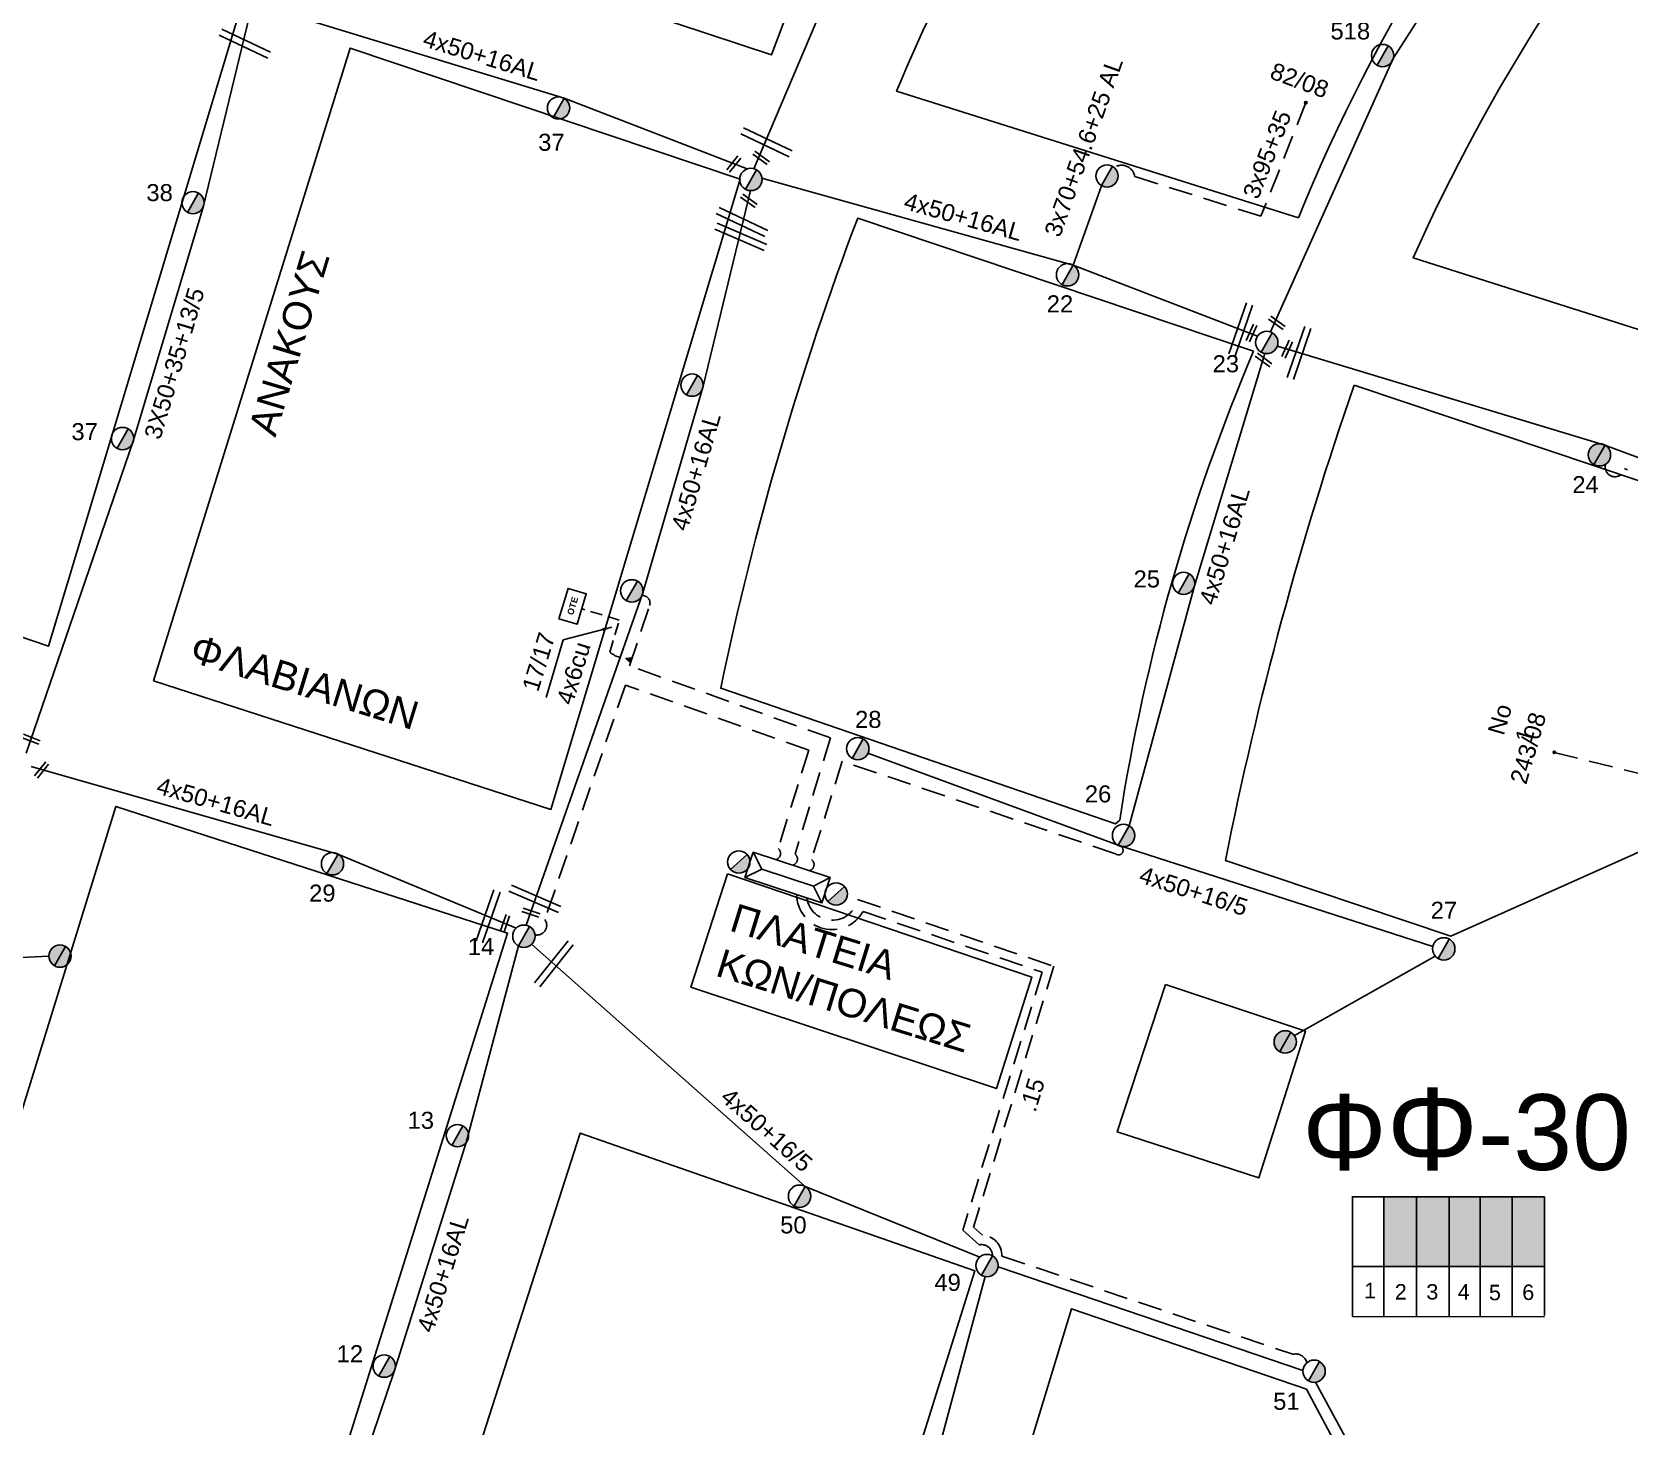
# Model space of a CAD drawing. Header units: millimetres. Extents: x 1091 to 3521, y 1177 to 2968.
# Drawn here: x 1449.9 to 1618.6, y 2172.8 to 2320.1 of the extents above; entities that cross this region are included whole.
import ezdxf
from ezdxf.enums import TextEntityAlignment as Align

# ---------------------------------------------------------------- set-up
doc = ezdxf.new("R2010")
doc.units = ezdxf.units.MM
doc.linetypes.add('DASHED', pattern=[19.05, 12.7, -6.35])
for name, color, linetype, lineweight in [('16x16AL', 7, 'Continuous', 30), ('2x16', 7, 'Continuous', 30), ('3x150+50', 7, 'Continuous', 30), ('3X50+35+13_5', 7, 'Continuous', 30), ('3x95+35', 7, 'Continuous', 30), ('4x50+16_5', 7, 'Continuous', 30), ('Άγνωστα', 7, 'Continuous', 30), ('Γυμνά εναέρια ΧΤ και ΦΟΠ (3Φ)   4x50+16AL', 7, 'Continuous', 30), ('Καλώδια ΧΤ   3x150+50CU', 7, 'DASHED', 30), ('Συνεστραμμένα ΧΤ   3x70+54.6+25 AL', 7, 'SYN_LINE', 30), ('Υπόγεια Καλώδια Δικτύου ΧΤ   .15', 7, 'DASHED', 30), ('Υπόγεια καλώδια Παροχών ΧΤ   4x50AL', 7, 'DASHED', 30), ('Υπόγεια καλώδια Παροχών ΧΤ   4x6', 7, 'DASHED', 30)]:
    doc.layers.add(name, color=color, linetype=linetype, lineweight=lineweight)
for name, color, linetype in [('Pillar OTE', 7, 'Continuous'), ('TEXT ΚΑΛΩΔΙΩΝ', 7, 'Continuous'), ('ΑΓΝΩΣΤΟ ΕΝΑΕΡΙΟ ΚΑΛΩΔΙΟ', 7, 'Continuous'), ('ΑΓΝΩΣΤΟ ΥΠΟΓΕΙΟ ΚΑΛΩΔΙΟ', 7, 'DASHED'), ('Επιγραφές - Σχήματα', 7, 'Continuous'), ('Μηχανική τομή', 7, 'Continuous'), ('Στύλος Ξύλινος', 7, 'Continuous'), ('Στύλος Ξύλινος @ 1', 7, 'Continuous'), ('Στύλος ΦΜ', 7, 'Continuous'), ('Στύλος ΦΜ @ 1', 7, 'Continuous'), ('Συνδέσεις', 7, 'Continuous'), ('Τομή', 7, 'Continuous'), ('Υποσταθμός εναέριος 2 στύλων', 7, 'Continuous'), ('Υποσταθμός πόλεως', 7, 'Continuous'), ('Υπόβαθρο ΔΕΗ', 7, 'Continuous')]:
    doc.layers.add(name, color=color, linetype=linetype)
doc.styles.add('arial', font='arial.ttf')
doc.styles.get("Standard").update_dxf_attribs({"font": 'arial.ttf', "height": 1.8})
doc.linetypes.add('SYN_LINE', pattern='A,0.5,-0.0001,["/\\/\\/\\/",Standard,S=0.1,R=0,X=0,Y=-0.05],-0.25', length=0.7501)
doc.dimstyles.new('ISO-25', dxfattribs={"dimtxt": 2.5, "dimasz": 2.5, "dimexe": 1.25, "dimexo": 0.625, "dimtad": 1, "dimtxsty": 'Standard', "dimcen": 2.5, "dimadec": 0, "dimazin": 0, "dimtfac": 1, "dimtmove": 0, "dimatfit": 3, "dimfxl": 1, "dimarcsym": 0})

# ---------------------------------------------------------------- blocks, each defined once
blk = doc.blocks.new('ΥΠΑΡΧΩΝ ΤΣΙΜΕΝΤΕΝΙΟΣ ΣΤΥΛΟΣ')
at = {"layer": 'Στύλος ΦΜ'}
blk.add_hatch(color=7, dxfattribs=at).paths.add_polyline_path([(-1.29, -2.28, 0.574793), (2.62, 0, 0.268822), (1.3, 2.27)])
at = {"layer": 'Στύλος ΦΜ', "color": 7}
blk.add_line((-1.29, -2.28), (1.3, 2.27), dxfattribs=at)
blk.add_circle((0, 0), 2.62, dxfattribs=at)
at = {"layer": 'Στύλος ΦΜ', "flags": 4}
for tag, p in [('ΑΡΙΘΜΟΣ', (-4.68, 8.05)), ('ΤΥΠΟΣ', (-4.91, 3.03))]:
    blk.add_attdef(tag, p, '', height=4, dxfattribs=at)
blk = doc.blocks.new('ΥΠΑΡΧΩΝ ΞΥΛΙΝΟΣ ΣΤΥΛΟΣ')
at = {"layer": 'Στύλος Ξύλινος'}
h = blk.add_hatch(color=7, dxfattribs=at)
h.paths.add_polyline_path([(-2.62, 0, 0.270008), (-1.29, -2.28), (1.3, 2.27, 0.576266)])
h.paths.add_polyline_path([(-1.29, -2.28, 0.574793), (2.62, 0, 0.268822), (1.3, 2.27)])
at = {"layer": 'Στύλος Ξύλινος', "color": 7}
blk.add_line((-1.29, -2.28), (1.3, 2.27), dxfattribs=at)
blk.add_circle((0, 0), 2.62, dxfattribs=at)
at = {"layer": 'Στύλος Ξύλινος', "color": 1, "flags": 4}
for tag, p in [('ΑΡΙΘΜΟΣ', (-4.91, 8.6)), ('ΤΥΠΟΣ', (-4.85, 3.39))]:
    blk.add_attdef(tag, p, '', height=4, dxfattribs=at)
blk = doc.blocks.new('ΥΠΟΣΤΑΘΜΟΣ ΕΝΑΕΡΙΟΣ ΕΠΙ 2 ΣΤΥΛΩΝ')
at = {"layer": 'Υποσταθμός εναέριος 2 στύλων', "linetype": 'Continuous'}
for points in [[(-11.97, -2.11, 0.574793), (-8.45, -0.07, 0.268822), (-9.64, 1.98)], [(9.68, -2.15, 0.574793), (13.19, -0.1, 0.268822), (12.01, 1.95)]]:
    blk.add_hatch(color=256, dxfattribs=at).paths.add_polyline_path(points)
for p, q in [((-11.97, -2.11), (-9.64, 1.98)), ((9.68, -2.15), (12.01, 1.95))]:
    blk.add_line(p, q, dxfattribs=at)
for centre in [(-10.81, -0.07), (10.84, -0.1)]:
    blk.add_circle(centre, 2.36, dxfattribs=at)
at = {"layer": 'Υποσταθμός πόλεως', "linetype": 'Continuous', "ltscale": 40}
blk.add_lwpolyline([(-8.57, 2.82), (8.57, 2.82), (8.57, -2.82), (-8.57, -2.82)], close=True, dxfattribs=at)
for points in [[(-5.75, 0), (-8.57, 2.82)], [(-8.57, -2.82), (-5.75, 0)], [(-5.75, 0), (5.75, 0)], [(5.75, 0), (8.57, 2.82)], [(8.57, -2.82), (5.75, 0)]]:
    blk.add_lwpolyline(points, dxfattribs=at)
at = {"layer": 'Υποσταθμός εναέριος 2 στύλων', "ltscale": 40, "flags": 1}
for tag, p in [('ΜΕΤΑΣΧΗΜΑΤΙΣΜΟΣ', (14.09, 2.51)), ('ΙΣΧΥΣ', (14.07, -0.28)), ('ΑΡΙΘΜΟΣ', (14.19, -3))]:
    blk.add_attdef(tag, p, '', height=1.8, dxfattribs=at)
blk = doc.blocks.new('_ΣΥΝΔΕΣΗ')
at = {"layer": 'Συνδέσεις', "linetype": 'SYN_LINE', "ltscale": 40}
blk.add_hatch(color=256, dxfattribs=at).paths.add_polyline_path([(0.5, -0.01, 1), (-0.5, -0.01, 1)])
at = {"layer": 'Συνδέσεις'}
blk.add_circle((0, -0.01), 0.5, dxfattribs=at)
blk = doc.blocks.new('ΤΟΜΗ')
at = {"layer": 'Τομή', "ltscale": 40}
for p, q in [((11.33, -0.65), (-11.4, -0.65)), ((11.33, -3.42), (-11.4, -3.42))]:
    blk.add_line(p, q, dxfattribs=at)
blk = doc.blocks.new('ΜΗΧΑΝΙΚΗ ΤΟΜΗ')
at = {"layer": 'Μηχανική τομή', "ltscale": 40}
for p, q in [((-3.79, 1.21), (3.79, 1.21)), ((3.79, -0.34), (-3.79, -0.34))]:
    blk.add_line(p, q, dxfattribs=at)
blk = doc.blocks.new('PILLAR ΟΤΕ')
at = {"layer": 'Pillar OTE', "ltscale": 40}
blk.add_lwpolyline([(-3.31, 2.02), (3.39, 2.02), (3.39, -1.99), (-3.31, -1.99)], close=True, dxfattribs=at)
at = {"layer": 'Pillar OTE', "insert": (-1.81, 0.71), "char_height": 1.3575, "width": 109.961, "attachment_point": 1}
blk.add_mtext('{\\fArial|b1|i0|c161|p34;OTE}', dxfattribs=at)

msp = doc.modelspace()

# ---------------------------------------------------------------- hatches: boundary and pattern name
at = {"layer": 'Pillar OTE', "ltscale": 40}
h = msp.add_hatch(color=256, dxfattribs=at)
h.dxf.hatch_style = 1
h.paths.add_polyline_path([(1513.27, 2253.99), (1512.62, 2253.93), (1513.09, 2253.46)])
at = {"layer": 'Καλώδια ΧΤ   3x150+50CU', "linetype": 'DASHED', "lineweight": -3, "ltscale": 0.2}
h = msp.add_hatch(color=5, dxfattribs=at)
h.dxf.hatch_style = 1
h.paths.add_polyline_path([(1596.13, 2197.06), (1592.69, 2197.06), (1592.69, 2189.69), (1596.13, 2189.69)])
h = msp.add_hatch(color=2, dxfattribs=at)
h.dxf.hatch_style = 1
h.paths.add_polyline_path([(1599.57, 2197.05), (1596.13, 2197.06), (1596.13, 2189.69), (1599.57, 2189.69)])
h = msp.add_hatch(color=1, dxfattribs=at)
h.dxf.hatch_style = 1
h.paths.add_polyline_path([(1603.01, 2197.05), (1599.57, 2197.05), (1599.57, 2189.69), (1603.01, 2189.69)])
h = msp.add_hatch(color=85, dxfattribs=at)
h.dxf.hatch_style = 1
h.paths.add_polyline_path([(1606.3, 2197.05), (1602.86, 2197.05), (1602.86, 2189.69), (1606.3, 2189.69)])
h = msp.add_hatch(color=30, dxfattribs=at)
h.dxf.hatch_style = 1
h.paths.add_polyline_path([(1609.69, 2197.05), (1606.25, 2197.05), (1606.25, 2189.69), (1609.69, 2189.69)])

# ---------------------------------------------------------------- linework, layer by layer
at = {"layer": '16x16AL', "color": 2, "lineweight": -3, "ltscale": 0.1}
msp.add_lwpolyline([(1598.1, 2222.49), (1583.23, 2214.09)], dxfattribs=at)
at = {"layer": '2x16', "color": 2, "lineweight": -3, "ltscale": 0.1}
msp.add_lwpolyline([(1443.56, 2222.08), (1451.65, 2222.47)], dxfattribs=at)
at = {"layer": '3x150+50', "color": 27, "linetype": 'DASHED', "lineweight": -3, "ltscale": 0.2}
msp.add_lwpolyline([(1610.68, 2244), (1628.98, 2239.5), (1636.47, 2267.74), (1618.11, 2273.98, -1.076801), (1616.12, 2274.46, 2.722857)], format="xyb", dxfattribs=at)
at = {"layer": '3X50+35+13_5', "color": 2, "lineweight": -3, "ltscale": 0.1}
msp.add_lwpolyline([(1472.88, 2321.96), (1467.96, 2301.61), (1460.58, 2276.9), (1449.27, 2243.91)], dxfattribs=at)
at = {"layer": '3x95+35', "color": 30, "linetype": 'DASHED', "lineweight": -3, "ltscale": 0.2}
for points in [[(1584.44, 2312.65), (1579.7, 2300.64)], [(1579.7, 2300.64), (1566.38, 2304.83)]]:
    msp.add_lwpolyline(points, dxfattribs=at)
msp.add_arc((1564.97, 2304.61), 1.42, 8.9055, 123.0714, dxfattribs=at)
at = {"layer": '4x50+16_5', "color": 2, "lineweight": -3, "ltscale": 0.1}
msp.add_lwpolyline([(1538.18, 2243.92), (1564.6, 2234.21), (1597.86, 2223.5)], dxfattribs=at)
at = {"layer": '4x50+16_5', "color": 30, "lineweight": -3, "ltscale": 0.1}
for points in [[(1502.65, 2223.73), (1531.54, 2198.14), (1549.99, 2190.69)], [(1551.93, 2189.66), (1584.14, 2178.72)], [(1585.47, 2177.47), (1600.22, 2150.25)]]:
    msp.add_lwpolyline(points, dxfattribs=at)
at = {"layer": 'Pillar OTE', "ltscale": 40}
msp.add_lwpolyline([(1513.09, 2253.46), (1512.62, 2253.93), (1513.27, 2253.99), (1513.09, 2253.46)], dxfattribs=at)
at = {"layer": 'Pillar OTE', "lineweight": -3, "ltscale": 40}
for points in [[(1589.36, 2184.42), (1589.36, 2197.06), (1609.65, 2197.05)], [(1592.69, 2184.41), (1592.69, 2197.06)], [(1596.13, 2184.41), (1596.13, 2197.06)], [(1599.57, 2184.41), (1599.57, 2197.05)], [(1602.86, 2184.4), (1602.86, 2197.05)], [(1606.25, 2184.4), (1606.25, 2197.05)], [(1609.65, 2184.52), (1609.65, 2197.05)], [(1589.36, 2189.7), (1609.65, 2189.68)], [(1609.65, 2184.39), (1609.65, 2184.39), (1589.36, 2184.42)]]:
    msp.add_lwpolyline(points, dxfattribs=at)
at = {"layer": 'ΑΓΝΩΣΤΟ ΕΝΑΕΡΙΟ ΚΑΛΩΔΙΟ', "color": 27, "lineweight": -3, "ltscale": 0.1}
msp.add_lwpolyline([(1581.43, 2286.93), (1616.04, 2276.46), (1651.4, 2263.33)], dxfattribs=at)
at = {"layer": 'ΑΓΝΩΣΤΟ ΕΝΑΕΡΙΟ ΚΑΛΩΔΙΟ', "color": 5, "lineweight": -3, "ltscale": 0.1}
msp.add_lwpolyline([(1535.31, 2138.45), (1543.66, 2162.96), (1550.57, 2188.64)], dxfattribs=at)
at = {"layer": 'ΑΓΝΩΣΤΟ ΥΠΟΓΕΙΟ ΚΑΛΩΔΙΟ', "color": 2, "lineweight": -3, "ltscale": 0.2}
msp.add_lwpolyline([(1564.76, 2234.13, -1.300524), (1564.34, 2233.3), (1535.47, 2243.08), (1532.23, 2232.68, -0.648786), (1531.96, 2231.51, 13.892778)], format="xyb", dxfattribs=at)
at = {"layer": 'Γυμνά εναέρια ΧΤ και ΦΟΠ (3Φ)   4x50+16AL', "color": 62, "lineweight": -3, "ltscale": 0.1}
msp.add_lwpolyline([(1526.13, 2305.66), (1539.2, 2336.43), (1547.65, 2353.94)], dxfattribs=at)
at = {"layer": 'Γυμνά εναέρια ΧΤ και ΦΟΠ (3Φ)   4x50+16AL', "color": 2, "lineweight": -3, "ltscale": 0.1}
for points in [[(1580.71, 2288.42), (1593.68, 2317.29), (1606.9, 2338), (1619.03, 2354.94)], [(1580.1, 2286.15), (1572.68, 2261.59), (1565.76, 2236.25)]]:
    msp.add_lwpolyline(points, dxfattribs=at)
at = {"layer": 'Γυμνά εναέρια ΧΤ και ΦΟΠ (3Φ)   4x50+16AL', "color": 30, "lineweight": -3, "ltscale": 0.1}
for points in [[(1474.33, 2322.79), (1506.09, 2313.1), (1525.43, 2305.64)], [(1526.99, 2304.65), (1559.85, 2295.48), (1579.35, 2287.99)]]:
    msp.add_lwpolyline(points, dxfattribs=at)
at = {"layer": 'Γυμνά εναέρια ΧΤ και ΦΟΠ (3Φ)   4x50+16AL', "color": 1, "lineweight": -3, "ltscale": 0.1}
msp.add_lwpolyline([(1525.77, 2303.35), (1520.78, 2282.71), (1514.4, 2260.85), (1502.07, 2225.74)], dxfattribs=at)
at = {"layer": 'Γυμνά εναέρια ΧΤ και ΦΟΠ (3Φ)   4x50+16AL', "color": 5, "lineweight": -3, "ltscale": 0.1}
msp.add_lwpolyline([(1449.8, 2242.5), (1482.2, 2233.26), (1501.02, 2225.42)], dxfattribs=at)
at = {"layer": 'Γυμνά εναέρια ΧΤ και ΦΟΠ (3Φ)   4x50+16AL', "color": 85, "lineweight": -3, "ltscale": 0.1}
msp.add_lwpolyline([(1501.26, 2223.56), (1495.75, 2202.79), (1488.17, 2178.72), (1480.31, 2155.52)], dxfattribs=at)
at = {"layer": 'Συνεστραμμένα ΧΤ   3x70+54.6+25 AL', "color": 30, "lineweight": -3, "ltscale": 10}
msp.add_lwpolyline([(1559.85, 2295.48), (1562.86, 2303.87)], dxfattribs=at)
at = {"layer": 'Υπόβαθρο ΔΕΗ', "lineweight": -3, "ltscale": 0.1}
for points in [[(1583.65, 2300.48), (1541.21, 2313.87, -0.079026), (1587.99, 2388.6), (1618.2, 2355.79, 0.08519), (1583.65, 2300.48, -2.960108)], [(1487.43, 2331.1), (1528, 2317.7, -0.0523), (1546.28, 2354.94, 0.008667), (1510.93, 2377.91, 0.025008), (1487.43, 2331.1, 0.047357)], [(1660.61, 2310.61), (1627.61, 2345.73, 0.076265), (1595.79, 2296.26), (1640.3, 2282.09, -0.0474), (1660.61, 2310.61, 5.179007)], [(1578.92, 2286.38), (1537.1, 2300.45, 0.039164), (1522.64, 2250.79), (1564.32, 2236.47), (1564.78, 2236.85, -0.062007), (1578.92, 2286.38, -0.070641)], [(1589.53, 2282.79), (1635.3, 2267.43), (1627.48, 2236.97), (1599.76, 2224.6), (1575.95, 2232.59, -0.034136), (1589.53, 2282.79, 1.658563)]]:
    msp.add_lwpolyline(points, format="xyb", dxfattribs=at)
for points in [[(1407.82, 2270.11), (1451.62, 2255.22), (1471.91, 2322.58), (1428.9, 2337.09)], [(1462.71, 2251.55), (1504.7, 2237.99), (1524.67, 2304.55), (1483.5, 2318.41)], [(1437.71, 2170.32), (1458.75, 2238.3), (1500.11, 2224.92), (1478.69, 2156.69)], [(1523.36, 2231.18), (1519.48, 2219.22), (1551.77, 2208.5), (1555.48, 2220.27)], [(1569.63, 2219.48), (1564.52, 2203.92), (1579.47, 2199.05), (1584.4, 2214.57)], [(1491.17, 2152.1), (1507.79, 2203.79), (1549.48, 2189.23), (1533.55, 2138.45)], [(1544.2, 2134.36), (1559.67, 2185.24), (1584.5, 2176.75), (1599.13, 2149.34), (1590.54, 2119.53)]]:
    msp.add_lwpolyline(points, close=True, dxfattribs=at)
msp.add_lwpolyline([(1506, 2255.88), (1504.18, 2249.81)], dxfattribs=at)
at = {"layer": 'Υπόγεια Καλώδια Δικτύου ΧΤ   .15', "color": 1, "lineweight": -3, "ltscale": 0.2}
for points in [[(1534.23, 2245.53), (1512.98, 2253.15), (1515.12, 2259.53, 0.537905), (1514.31, 2260.57, 5.481443)], [(1534.23, 2245.53), (1530.48, 2233.25, -0.648786), (1530.21, 2232.09, 8.508295)]]:
    msp.add_lwpolyline(points, format="xyb", dxfattribs=at)
at = {"layer": 'Υπόγεια Καλώδια Δικτύου ΧΤ   .15', "color": 85, "lineweight": -3, "ltscale": 0.2}
for points in [[(1531.93, 2244.24), (1512.57, 2251.11), (1504.05, 2226.36, -0.681415), (1503.01, 2224.73, 30.118282)], [(1531.93, 2244.24), (1528.69, 2233.84, -0.648786), (1528.42, 2232.67, 8.508295)]]:
    msp.add_lwpolyline(points, format="xyb", dxfattribs=at)
at = {"layer": 'Υπόγεια Καλώδια Δικτύου ΧΤ   .15', "color": 5, "lineweight": -3, "ltscale": 0.2}
msp.add_lwpolyline([(1530.66, 2228.98, 0.768578), (1537.68, 2227.21), (1556.58, 2220.78), (1548.19, 2193.52), (1549.94, 2191.99, -0.481495), (1551.34, 2190.82, -6.378939)], format="xyb", dxfattribs=at)
at = {"layer": 'Υπόγεια Καλώδια Δικτύου ΧΤ   .15', "color": 30, "lineweight": -3, "ltscale": 0.2}
msp.add_lwpolyline([(1531.74, 2228.62, 0.846216), (1537.09, 2228.46), (1557.82, 2221.41), (1549.33, 2193.85), (1550.29, 2193.01, -0.404532), (1552.34, 2190.8), (1583.05, 2180.43, -0.397241), (1584.56, 2179.54)], format="xyb", dxfattribs=at)
at = {"layer": 'Υπόγεια καλώδια Παροχών ΧΤ   4x6', "color": 1, "linetype": 'DASHED', "lineweight": -3, "ltscale": 0.1}
msp.add_lwpolyline([(1512.62, 2253.93, -0.167114), (1510.91, 2254.61), (1511.92, 2257.98), (1507.98, 2259.17)], format="xyb", dxfattribs=at)

# ---------------------------------------------------------------- block references
at = {"layer": 'Pillar OTE', "xscale": 0.5, "yscale": 0.5, "zscale": 0.5, "rotation": 73.30233863647287}
msp.add_blockref('PILLAR ΟΤΕ', (1506.98, 2259.41), dxfattribs=at)
at = {"layer": 'Μηχανική τομή', "lineweight": -3}
for p, xscale, yscale, zscale, rotation in [((1523.92, 2306.23), 0.2499999999999674, 0.2499999999999674, 0.2499999999999674, 231.4920312964588), ((1526.83, 2306.72), 0.2499999999999675, 0.2499999999999675, 0.2499999999999675, 324.0160421484449), ((1525.55, 2302.18), 0.2499999999999675, 0.2499999999999675, 0.2499999999999675, 324.0160421484449), ((1581.32, 2289.3), 0.2499999999999675, 0.2499999999999675, 0.2499999999999675, 324.0160421484449), ((1578.59, 2288.35), 0.2499999999999674, 0.2499999999999674, 0.2499999999999674, 245.5256361879686), ((1579.92, 2285.37), 0.2499999999999675, 0.2499999999999675, 0.2499999999999675, 324.0160421484449), ((1582.37, 2286.64), 0.2499999999999674, 0.2499999999999674, 0.2499999999999674, 245.5256361879686), ((1449.83, 2245.49), 0.2499999999999674, 0.2499999999999674, 0.2499999999999674, 158.2749435541523), ((1450.81, 2242.21), 0.2499999999999674, 0.2499999999999674, 0.2499999999999674, 231.4920312964588), ((1502.55, 2226.98), 0.2499999999999676, 0.2499999999999676, 0.2499999999999676, 341.6176700455887), ((1499.94, 2225.87), 0.2499999999999677, 0.2499999999999677, 0.2499999999999677, 71.28306097681653)]:
    msp.add_blockref('ΜΗΧΑΝΙΚΗ ΤΟΜΗ', p, dxfattribs=dict(at, xscale=xscale, yscale=yscale, zscale=zscale, rotation=rotation))
at = {"layer": 'Στύλος Ξύλινος @ 1', "lineweight": -3, "ltscale": 40}
ref = msp.add_blockref('ΥΠΑΡΧΩΝ ΞΥΛΙΝΟΣ ΣΤΥΛΟΣ', (1615.46, 2275.44), dxfattribs=dict(at, xscale=0.4499999999998181, yscale=0.4499999999998181, zscale=0.4499999999998181))
ref.add_attrib('ΤΥΠΟΣ', '24', (1612.59, 2271.39), dxfattribs={"layer": 'Στύλος Ξύλινος', "height": 1.8, "flags": 4})
at = {"layer": 'Στύλος Ξύλινος @ 1', "lineweight": -3, "ltscale": 40, "xscale": 0.4499999999998181, "yscale": 0.4499999999998181, "zscale": 0.4499999999998181}
for p in [(1452.83, 2222.49), (1582.26, 2213.42)]:
    msp.add_blockref('ΥΠΑΡΧΩΝ ΞΥΛΙΝΟΣ ΣΤΥΛΟΣ', p, dxfattribs=at)
at = {"layer": 'Στύλος ΦΜ @ 1', "lineweight": -3, "ltscale": 40}
ref = msp.add_blockref('ΥΠΑΡΧΩΝ ΤΣΙΜΕΝΤΕΝΙΟΣ ΣΤΥΛΟΣ', (1592.55, 2317.62), dxfattribs=dict(at, xscale=0.4499999999998181, yscale=0.4499999999998181, zscale=0.4499999999998181))
ref.add_attrib('ΤΥΠΟΣ', '518', (1587.04, 2319.32), dxfattribs={"layer": 'Στύλος ΦΜ', "height": 1.8, "flags": 4})
ref = msp.add_blockref('ΥΠΑΡΧΩΝ ΤΣΙΜΕΝΤΕΝΙΟΣ ΣΤΥΛΟΣ', (1505.5, 2312.08), dxfattribs=dict(at, xscale=0.4499999999998181, yscale=0.4499999999998181, zscale=0.4499999999998181))
ref.add_attrib('ΤΥΠΟΣ', '37', (1503.35, 2307.56), dxfattribs={"layer": 'Στύλος ΦΜ', "height": 1.8, "flags": 4})
at = {"layer": 'Στύλος ΦΜ @ 1', "lineweight": -3, "ltscale": 40, "xscale": 0.4499999999998181, "yscale": 0.4499999999998181, "zscale": 0.4499999999998181}
for p in [(1525.82, 2304.53), (1563.44, 2304.9), (1519.6, 2282.8), (1513.24, 2261.07)]:
    msp.add_blockref('ΥΠΑΡΧΩΝ ΤΣΙΜΕΝΤΕΝΙΟΣ ΣΤΥΛΟΣ', p, dxfattribs=at)
at = {"layer": 'Στύλος ΦΜ @ 1', "lineweight": -3, "ltscale": 40}
ref = msp.add_blockref('ΥΠΑΡΧΩΝ ΤΣΙΜΕΝΤΕΝΙΟΣ ΣΤΥΛΟΣ', (1466.88, 2302.08), dxfattribs=dict(at, xscale=0.4499999999998181, yscale=0.4499999999998181, zscale=0.4499999999998181))
ref.add_attrib('ΤΥΠΟΣ', '38', (1461.96, 2302.24), dxfattribs={"layer": 'Στύλος ΦΜ', "height": 1.8, "flags": 4})
ref = msp.add_blockref('ΥΠΑΡΧΩΝ ΤΣΙΜΕΝΤΕΝΙΟΣ ΣΤΥΛΟΣ', (1559.27, 2294.46), dxfattribs=dict(at, xscale=0.4499999999998181, yscale=0.4499999999998181, zscale=0.4499999999998181))
ref.add_attrib('ΤΥΠΟΣ', '22', (1557.07, 2290.49), dxfattribs={"layer": 'Στύλος ΦΜ', "height": 1.8, "flags": 4})
ref = msp.add_blockref('ΥΠΑΡΧΩΝ ΤΣΙΜΕΝΤΕΝΙΟΣ ΣΤΥΛΟΣ', (1580.31, 2287.31), dxfattribs=dict(at, xscale=0.4499999999998181, yscale=0.4499999999998181, zscale=0.4499999999998181))
ref.add_attrib('ΤΥΠΟΣ', '23', (1574.59, 2284.16), dxfattribs={"layer": 'Στύλος ΦΜ', "height": 1.8, "flags": 4})
ref = msp.add_blockref('ΥΠΑΡΧΩΝ ΤΣΙΜΕΝΤΕΝΙΟΣ ΣΤΥΛΟΣ', (1459.44, 2277.16), dxfattribs=dict(at, xscale=0.4499999999998181, yscale=0.4499999999998181, zscale=0.4499999999998181))
ref.add_attrib('ΤΥΠΟΣ', '37', (1454.04, 2276.99), dxfattribs={"layer": 'Στύλος ΦΜ', "height": 1.8, "flags": 4})
ref = msp.add_blockref('ΥΠΑΡΧΩΝ ΤΣΙΜΕΝΤΕΝΙΟΣ ΣΤΥΛΟΣ', (1571.53, 2261.86), dxfattribs=dict(at, xscale=0.4499999999998181, yscale=0.4499999999998181, zscale=0.4499999999998181))
ref.add_attrib('ΤΥΠΟΣ', '25', (1566.24, 2261.43), dxfattribs={"layer": 'Στύλος ΦΜ', "height": 1.8, "flags": 4})
ref = msp.add_blockref('ΥΠΑΡΧΩΝ ΤΣΙΜΕΝΤΕΝΙΟΣ ΣΤΥΛΟΣ', (1537.11, 2244.4), dxfattribs=dict(at, xscale=0.4499999999998181, yscale=0.4499999999998181, zscale=0.4499999999998181))
ref.add_attrib('ΤΥΠΟΣ', '28', (1536.82, 2246.59), dxfattribs={"layer": 'Στύλος ΦΜ', "height": 1.8, "flags": 4})
ref = msp.add_blockref('ΥΠΑΡΧΩΝ ΤΣΙΜΕΝΤΕΝΙΟΣ ΣΤΥΛΟΣ', (1565.18, 2235.23), dxfattribs=dict(at, xscale=0.4499999999998181, yscale=0.4499999999998181, zscale=0.4499999999998181))
ref.add_attrib('ΤΥΠΟΣ', '26', (1561.09, 2238.72), dxfattribs={"layer": 'Στύλος ΦΜ', "height": 1.8, "flags": 4})
ref = msp.add_blockref('ΥΠΑΡΧΩΝ ΤΣΙΜΕΝΤΕΝΙΟΣ ΣΤΥΛΟΣ', (1481.62, 2232.24), dxfattribs=dict(at, xscale=0.4499999999998181, yscale=0.4499999999998181, zscale=0.4499999999998181))
ref.add_attrib('ΤΥΠΟΣ', '29', (1479.15, 2228.24), dxfattribs={"layer": 'Στύλος ΦΜ', "height": 1.8, "flags": 4})
ref = msp.add_blockref('ΥΠΑΡΧΩΝ ΤΣΙΜΕΝΤΕΝΙΟΣ ΣΤΥΛΟΣ', (1599.01, 2223.25), dxfattribs=dict(at, xscale=0.4499999999998181, yscale=0.4499999999998181, zscale=0.4499999999998181))
ref.add_attrib('ΤΥΠΟΣ', '27', (1597.63, 2226.43), dxfattribs={"layer": 'Στύλος ΦΜ', "height": 1.8, "flags": 4})
ref = msp.add_blockref('ΥΠΑΡΧΩΝ ΤΣΙΜΕΝΤΕΝΙΟΣ ΣΤΥΛΟΣ', (1501.84, 2224.59), dxfattribs=dict(at, xscale=0.4499999999998181, yscale=0.4499999999998181, zscale=0.4499999999998181))
ref.add_attrib('ΤΥΠΟΣ', '14', (1495.91, 2222.6), dxfattribs={"layer": 'Στύλος ΦΜ', "height": 1.8, "flags": 4})
ref = msp.add_blockref('ΥΠΑΡΧΩΝ ΤΣΙΜΕΝΤΕΝΙΟΣ ΣΤΥΛΟΣ', (1494.82, 2203.52), dxfattribs=dict(at, xscale=0.4499999999998181, yscale=0.4499999999998181, zscale=0.4499999999998181))
ref.add_attrib('ΤΥΠΟΣ', '13', (1489.55, 2204.24), dxfattribs={"layer": 'Στύλος ΦΜ', "height": 1.8, "flags": 4})
ref = msp.add_blockref('ΥΠΑΡΧΩΝ ΤΣΙΜΕΝΤΕΝΙΟΣ ΣΤΥΛΟΣ', (1530.96, 2197.12), dxfattribs=dict(at, xscale=0.4499999999998181, yscale=0.4499999999998181, zscale=0.4499999999998181))
ref.add_attrib('ΤΥΠΟΣ', '50', (1528.91, 2193.19), dxfattribs={"layer": 'Στύλος ΦΜ', "height": 1.8, "flags": 4})
ref = msp.add_blockref('ΥΠΑΡΧΩΝ ΤΣΙΜΕΝΤΕΝΙΟΣ ΣΤΥΛΟΣ', (1550.76, 2189.8), dxfattribs=dict(at, xscale=0.4499999999998181, yscale=0.4499999999998181, zscale=0.4499999999998181))
ref.add_attrib('ΤΥΠΟΣ', '49', (1545.2, 2187.12), dxfattribs={"layer": 'Στύλος ΦΜ', "height": 1.8, "flags": 4})
ref = msp.add_blockref('ΥΠΑΡΧΩΝ ΤΣΙΜΕΝΤΕΝΙΟΣ ΣΤΥΛΟΣ', (1487.08, 2179.17), dxfattribs=dict(at, xscale=0.4499999999998181, yscale=0.4499999999998181, zscale=0.4499999999998181))
ref.add_attrib('ΤΥΠΟΣ', '12', (1482.06, 2179.58), dxfattribs={"layer": 'Στύλος ΦΜ', "height": 1.8, "flags": 4})
ref = msp.add_blockref('ΥΠΑΡΧΩΝ ΤΣΙΜΕΝΤΕΝΙΟΣ ΣΤΥΛΟΣ', (1585.31, 2178.63), dxfattribs=dict(at, xscale=0.4499999999998181, yscale=0.4499999999998181, zscale=0.4499999999998181))
ref.add_attrib('ΤΥΠΟΣ', '51', (1580.99, 2174.56), dxfattribs={"layer": 'Στύλος ΦΜ', "height": 1.8, "flags": 4})
at = {"layer": 'Συνδέσεις', "lineweight": -3, "xscale": 0.25, "yscale": 0.25, "zscale": 0.25}
for p in [(1584.44, 2312.65), (1610.68, 2244)]:
    msp.add_blockref('_ΣΥΝΔΕΣΗ', p, dxfattribs=at)
at = {"layer": 'Τομή', "lineweight": -3}
for p, xscale, yscale, zscale, rotation in [((1472.58, 2319.33), 0.2499999999999996, 0.2499999999999996, 0.2499999999999996, 334.7273213331899), ((1527.68, 2308.91), 0.2499999999999996, 0.2499999999999996, 0.2499999999999996, 334.7273213331899), ((1525.1, 2300.49), 0.2499999999999996, 0.2499999999999996, 0.2499999999999996, 334.7273213331899), ((1524.95, 2298.94), 0.2499999999999995, 0.2499999999999995, 0.2499999999999995, 336.6677057609419), ((1577.09, 2288.86), 0.2499999999999996, 0.2499999999999996, 0.2499999999999996, 71.09360537350938), ((1583.25, 2286.37), 0.2499999999999996, 0.2499999999999996, 0.2499999999999996, 71.09360537350938), ((1497.58, 2226.86), 0.2499999999999995, 0.2499999999999995, 0.2499999999999995, 70.82323712653914), ((1503.22, 2229), 0.2499999999999995, 0.2499999999999995, 0.2499999999999995, 336.6677057609419), ((1504.61, 2221.99), 0.2499999999999996, 0.2499999999999996, 0.2499999999999996, 51.53341160201052)]:
    msp.add_blockref('ΤΟΜΗ', p, dxfattribs=dict(at, xscale=xscale, yscale=yscale, zscale=zscale, rotation=rotation))
at = {"layer": 'Υποσταθμός εναέριος 2 στύλων', "lineweight": -3, "xscale": 0.4999999999999996, "yscale": 0.4999999999999996, "zscale": 0.4999999999999996, "rotation": 341.8828132962572}
msp.add_blockref('ΥΠΟΣΤΑΘΜΟΣ ΕΝΑΕΡΙΟΣ ΕΠΙ 2 ΣΤΥΛΩΝ', (1529.69, 2230.78), dxfattribs=at)

# ---------------------------------------------------------------- texts
at = {"lineweight": -3, "ltscale": 40, "char_height": 3, "width": 64.8866, "attachment_point": 1, "style": 'arial'}
for s, insert, rotation in [('ANAKOYΣ', (1472.71, 2278.08), 73.2805), ('ΦΛΑΒΙΑΝΩΝ', (1467.23, 2256.56), 342.8215), ('ΠΛΑΤΕΙΑ\\PΚΩΝ/ΠΟΛΕΩΣ', (1524.31, 2228.09), 342.8215)]:
    msp.add_mtext(s, dxfattribs=dict(at, insert=insert, rotation=rotation))
at = {"lineweight": -3, "ltscale": 30, "char_height": 1.63, "width": 11.2573, "attachment_point": 1}
for s, insert in [('1', (1590.6, 2187.98)), ('2', (1593.84, 2187.84)), ('3', (1597.17, 2187.84)), ('4', (1600.48, 2187.84)), ('5', (1603.78, 2187.76)), ('6', (1607.3, 2187.79))]:
    msp.add_mtext(s, dxfattribs=dict(at, insert=insert))
at = {"layer": 'TEXT ΚΑΛΩΔΙΩΝ', "lineweight": -3, "ltscale": 0.1, "style": 'arial'}
for s, rotation, p in [('4x50+16AL', 343.0342, (1497.42, 2317.63)), (' 3x70+54.6+25 AL', 70.2793, (1560.84, 2307.63)), ('3x95+35', 68.4617, (1580.34, 2307.17)), ('4x50+16AL', 344.4125, (1548.25, 2300.59)), ('3X50+35+13/5', 73.3831, (1464.91, 2285.1)), ('4x50+16AL', 73.7427, (1520.01, 2273.67)), ('4x50+16AL', 73.1961, (1575.84, 2265.82)), ('4x50+16AL', 344.0867, (1469.3, 2238.81)), ('4x50+16/5', 342.1527, (1572.59, 2229.36)), ('  .15', 72.8922, (1555.32, 2207.17)), ('4x50+16/5', 318.4729, (1527.49, 2204.13)), ('4x50+16AL', 72.5318, (1493.28, 2188.95))]:
    msp.add_text(s, height=1.8, rotation=rotation, dxfattribs=at).set_placement(p, align=Align.MIDDLE_CENTER)
at = {"layer": 'Άγνωστα', "color": 7, "lineweight": -3, "char_height": 1.8, "attachment_point": 1}
for s, heights, insert, rotation in [('82/08', [1.06], (1581.14, 2316.94), 339.729), ('243/08', [0.0453], (1605.98, 2241.02), 73.752)]:
    msp.add_mtext_dynamic_manual_height_columns(s, width=1.8, gutter_width=2.31, heights=heights, dxfattribs=dict(at, insert=insert, rotation=rotation))
at = {"layer": 'Άγνωστα', "color": 7, "lineweight": -3}
note = msp.add_mtext_dynamic_manual_height_columns('No ', width=1.8, gutter_width=2.31, heights=[0.0453, 0], dxfattribs=dict(at, insert=(1602.47, 2242.26), char_height=1.8, attachment_point=1, rotation=73.752))
for column, words in zip(note.columns.linked_columns, ['1']):
    column.text = words
at = {"layer": 'Υπόβαθρο ΔΕΗ', "lineweight": -3, "insert": (1584.06, 2208.56), "char_height": 8, "width": 84.6573, "attachment_point": 1}
msp.add_mtext('Φ{\\H1.0833x;Φ}-30', dxfattribs=at)
at = {"layer": 'Υπόγεια καλώδια Παροχών ΧΤ   4x50AL', "color": 7, "ltscale": 0.2, "char_height": 1.8, "attachment_point": 1, "rotation": 73}
for s, insert in [('17/17', (1501.61, 2250.83)), ('4x6cu', (1505.24, 2249.43))]:
    msp.add_mtext_dynamic_manual_height_columns(s, width=1.8, gutter_width=12.5, heights=[0.118], dxfattribs=dict(at, insert=insert))

# ---------------------------------------------------------------- leaders
at = {"layer": 'Επιγραφές - Σχήματα', "ltscale": 40}
msp.add_leader([(1511.14, 2257.23), (1506, 2255.88)], dimstyle='ISO-25', override={"dimasz": 1, "dimtad": 0}, dxfattribs=at)

doc.saveas('drawing.dxf')
